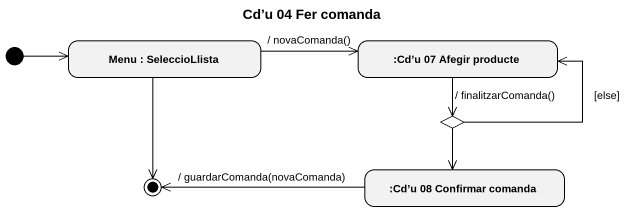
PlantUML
@startuml
title Cd’u 04 Fer comanda
hide empty description
state "Menu : SeleccioLlista" as Menu
state ":Cd’u 07 Afegir producte" as Cd_u_07_Afegir_producte
state choice1 <<choice>>
state ":Cd’u 08 Confirmar comanda" as Cd_u_08_Confirmar_comanda
[*] -right-> Menu
Menu -right-> Cd_u_07_Afegir_producte : / novaComanda()
Cd_u_07_Afegir_producte --> choice1 : / finalitzarComanda()
choice1 -up-> Cd_u_07_Afegir_producte : [else]
choice1 --> Cd_u_08_Confirmar_comanda
Menu --> [*]
Cd_u_08_Confirmar_comanda -left-> [*] : / guardarComanda(novaComanda)
@enduml
